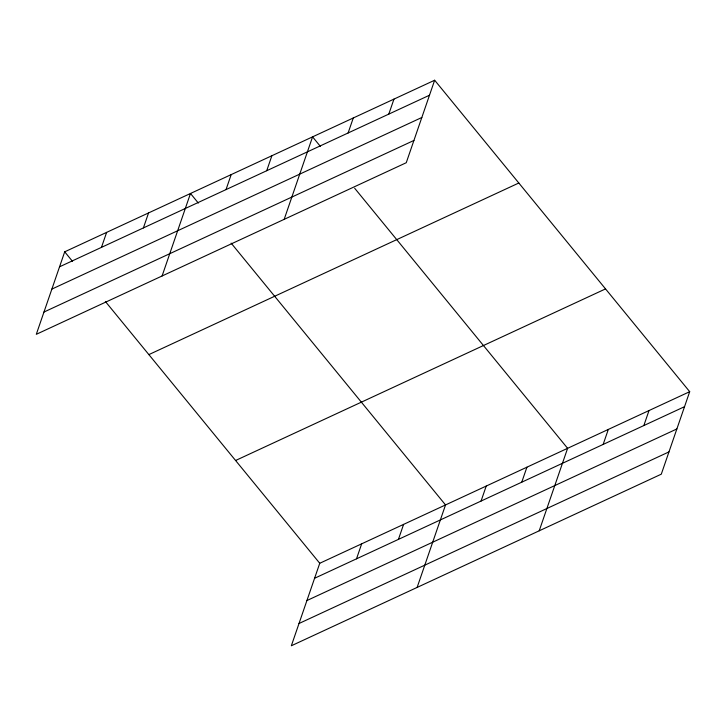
<?xml version="1.0" encoding="UTF-8"?>
<svg xmlns="http://www.w3.org/2000/svg" width="726" height="726" viewBox="0 0 726 726"><rect width="100%" height="100%" fill="white"/><g stroke="black" fill="none" stroke-linecap="round" stroke-linejoin="round"><path stroke-width="1.09" d="M434.656 80.232L64.705 251.822L36.3 334.314L406.251 162.724L434.656 80.232L689.7 391.686L661.295 474.178L291.344 645.768L319.749 563.276L689.7 391.686M101.468 247.366L106.631 232.374M143.394 227.919L148.558 212.927M162.089 275.971L190.484 193.479L198.334 203.062M226.022 189.595L231.186 174.603M266.714 170.719L271.878 155.736M284.175 219.343L312.57 136.86L320.42 146.434M348.108 132.976L353.272 117.984M388.8 114.1L393.964 99.108M356.511 558.82L361.675 543.828M398.438 539.373L403.602 524.381M417.123 587.425L445.528 504.933L231.14 243.128M481.066 501.049L486.22 486.066M521.758 482.173L526.922 467.19M539.209 530.797L567.614 448.314L354.66 188.243M603.152 444.43L608.306 429.438M643.844 425.554L649.008 410.562M59.541 266.814L429.502 95.224M51.873 289.093L421.824 117.494M43.968 312.044L413.929 140.445M148.866 354.606L518.827 183.006M235.578 460.502L605.538 288.903M314.585 578.268L684.536 406.678M306.916 600.547L676.868 428.948M299.012 623.498L668.964 451.899M64.705 251.822L72.546 261.405M105.361 301.471L319.749 563.276"/></g></svg>
